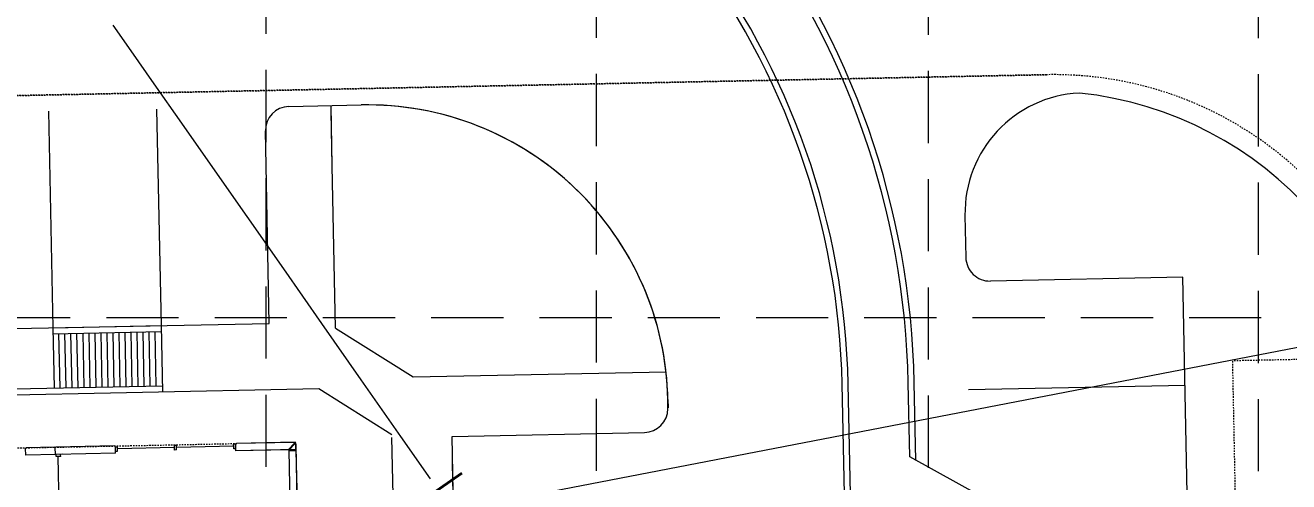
# Model space of a CAD drawing. Extents: x 2140663 to 2528301, y 336313 to 7007653.
# Drawn here: x 2528005.2 to 2528110.2, y 7007308.9 to 7007346.8 of the extents above; entities that cross this region are included whole.
import ezdxf

# ---------------------------------------------------------------- set-up
doc = ezdxf.new("R2010")
doc.units = 0
doc.header["$MEASUREMENT"] = 0
for name, pattern in [('HIDDEN', [0.375, 0.25, -0.125]), ('xdrc002ar$0$HIDDEN2', [0.1875, 0.125, -0.0625]), ('xdrc002ar$0$XR3$0$HIDDEN2', [0.1875, 0.125, -0.0625]), ('xdrc002pt$0$HIDDEN2', [0.1875, 0.125, -0.0625])]:
    doc.linetypes.add(name, pattern=pattern)
for name, color, linetype in [('1 EXISTING CONTOURS', 43, 'Continuous'), ('GRID', 254, 'HIDDEN'), ('SANDBAGS', 250, 'HIDDEN'), ('xdrc002ar$0$BASE1$0$awa', 7, 'Continuous'), ('xdrc002ar$0$xdrc002ar$0$C-PKNG-FACE-N', 1, 'Continuous'), ('xdrc002ar$0$xdrc002ar$0$C-PKNG-STRP-N', 6, 'Continuous'), ('xdrc002ar$0$xdrc002ar$0$l-walk-ej-n', 14, 'Continuous'), ('xdrc002ar$0$xdrc002ar$0$l-walk-n', 2, 'Continuous'), ('xdrc002ar$0$XR3$0$BASE1$0$awa', 4, 'Continuous'), ('xdrc002ar$0$XR3$0$WINDOWS', 2, 'Continuous'), ('xdrc002pt$0$V-ESMT-ACCS-N', 2, 'xdrc002pt$0$HIDDEN2'), ('xdrc002pt$0$V-ESMT-WATR-N', 2, 'xdrc002pt$0$HIDDEN2'), ('xdrc002STM$0$C-STRM-PIPE-N', 5, 'Continuous')]:
    doc.layers.add(name, color=color, linetype=linetype)
doc.styles.add('L200', font='simplex', dxfattribs={"height": 12})

msp = doc.modelspace()

# ---------------------------------------------------------------- linework, layer by layer
at = {"layer": '1 EXISTING CONTOURS', "color": 43, "lineweight": 0, "elevation": 601}
for points in [[(2528014.006088836, 7007344.697446472), (2528012.511100058, 7007346.834002509)], [(2528015.923045503, 7007341.959276496), (2528014.006088836, 7007344.697446472)], [(2528020.797576317, 7007334.997422515), (2528018.205648513, 7007338.699324529)], [(2528038.879473574, 7007309.138059286), (2528036.425833086, 7007312.652779925)]]:
    msp.add_lwpolyline(points, dxfattribs=at)
at = {"layer": '1 EXISTING CONTOURS', "color": 43, "lineweight": 0, "extrusion": (0.8191567587232478, 0.573569703382268, 0), "elevation": 6090040.378603055}
msp.add_lwpolyline([(4290114.203855868, 601), (4290118.183499489, 601)], dxfattribs=at)
at = {"layer": '1 EXISTING CONTOURS', "color": 43, "lineweight": 0, "extrusion": (0.8192208427581535, 0.5734781694106764, 0), "elevation": 6089560.97506984}
msp.add_lwpolyline([(4290785.182015162, 601.0000000000003), (4290790.142850994, 601.0000000000003)], dxfattribs=at)
at = {"layer": '1 EXISTING CONTOURS', "color": 43, "lineweight": 0, "extrusion": (0.8193029066222551, 0.5733609222822256, 0), "elevation": 6088946.845028439}
msp.add_lwpolyline([(4291651.32929809, 601), (4291656.634181335, 601)], dxfattribs=at)
at = {"layer": '1 EXISTING CONTOURS', "color": 43, "lineweight": 0, "extrusion": (0.8194146301425618, 0.5732012420680271, 0), "elevation": 6088110.353658635}
msp.add_lwpolyline([(4292832.337103063, 601.0000000000003), (4292837.888334759, 601.0000000000003)], dxfattribs=at)
at = {"layer": '1 EXISTING CONTOURS', "color": 43, "lineweight": 0, "extrusion": (0.8195578846239684, 0.5729963994220959, 0), "elevation": 6087037.106878854}
msp.add_lwpolyline([(4294348.315833104, 601), (4294354.015714478, 601)], dxfattribs=at)
at = {"layer": '1 EXISTING CONTOURS', "color": 43, "lineweight": 0, "extrusion": (0.8197374862372784, 0.5727394291101217, 0), "elevation": 6085690.473177996}
msp.add_lwpolyline([(4296250.719967257, 601.0000000000007), (4296256.470799823, 601.0000000000007)], dxfattribs=at)
at = {"layer": 'GRID', "color": 253, "linetype": 'HIDDEN', "lineweight": 0, "ltscale": 24}
for p, q in [((2528025.314863435, 7006032.117452909), (2528025.21406728, 7007624.562990395)), ((2528052.75125109, 7006031.787906426), (2528052.67153935, 7007624.562990395)), ((2528080.45980197, 7006032.041801908), (2528080.250281271, 7007625.178615601)), ((2528107.768453324, 7006031.75605775), (2528107.707753342, 7007625.178615601)), ((2527228.947377252, 7007322.530797625), (2528272.331315909, 7007322.530797625))]:
    msp.add_line(p, q, dxfattribs=at)
at = {"layer": 'SANDBAGS', "color": 7, "linetype": 'Continuous', "lineweight": 0}
msp.add_line((2527911.876143212, 7007281.632077943), (2528166.966509608, 7007330.897525273), dxfattribs=at)
at = {"layer": 'xdrc002ar$0$BASE1$0$awa', "color": 7, "lineweight": 0}
for p, q in [((2528005.22858279, 7007311.647586525), (2528005.289801322, 7007311.71134219)), ((2528005.23957704, 7007311.106031662), (2528005.22858279, 7007311.647586525)), ((2528007.633076909, 7007311.758904471), (2528005.289792331, 7007311.711332827)), ((2528007.696823213, 7007311.697694931), (2528007.633067545, 7007311.758913462)), ((2528007.707817463, 7007311.156140068), (2528007.696823213, 7007311.697694931)), ((2528022.693763289, 7007312.000216472), (2528022.754981821, 7007312.06397214)), ((2528022.704757538, 7007311.458661609), (2528022.693763289, 7007312.000216472)), ((2528027.639296626, 7007311.558839125), (2528022.704757538, 7007311.458661609)), ((2528027.626969539, 7007312.162879679), (2528022.75498182, 7007312.063972138)), ((2528027.100568644, 7007311.504278513), (2528027.100568644, 7007311.504278513)), ((2528027.100951959, 7007311.485397194), (2528027.640565193, 7007311.496352025)), ((2528027.100951959, 7007311.485397194), (2528027.188906175, 7007307.152947404)), ((2528027.690789477, 7007312.101662417), (2528027.627033809, 7007312.16288095)), ((2528027.70057094, 7007311.622652885), (2528027.639296626, 7007311.558839125)), ((2528027.706301906, 7007311.433231283), (2528027.640565193, 7007311.496352025)), ((2528027.70057094, 7007311.622652885), (2528027.690789477, 7007312.101662417)), ((2528027.706301906, 7007311.433231283), (2528027.79167957, 7007307.22769732)), ((2528007.707817463, 7007311.156140068), (2528005.23957704, 7007311.106031662))]:
    msp.add_line(p, q, dxfattribs=at)
at = {"layer": 'xdrc002ar$0$BASE1$0$awa', "color": 7, "linetype": 'xdrc002ar$0$HIDDEN2', "lineweight": 0}
msp.add_line((2528007.635048305, 7007311.757011528), (2528022.756933422, 7007312.06399651), dxfattribs=at)
at = {"layer": 'xdrc002ar$0$xdrc002ar$0$C-PKNG-FACE-N', "color": 7, "lineweight": 0}
for p, q in [((2528027.122594551, 7007340.087946432), (2528033.11992937, 7007340.209709512)), ((2528030.720824295, 7007335.160782414), (2528030.619320888, 7007340.158939995)), ((2528030.723352429, 7007335.16004126), (2528030.632008725, 7007339.659096079)), ((2528025.488389448, 7007322.051129447), (2528025.163611826, 7007338.04776931)), ((2528030.997383536, 7007321.662876772), (2528030.723352429, 7007335.16004126)), ((2528083.31689662, 7007331.009250525), (2528083.38757681, 7007327.527959041)), ((2528101.424370766, 7007325.89374627), (2528085.427761278, 7007325.56896927)), ((2528101.424370766, 7007325.89374627), (2528085.427761278, 7007325.568969267)), ((2528101.789746895, 7007307.897462179), (2528101.424370767, 7007325.89374627)), ((2527998.494060491, 7007321.503067227), (2528025.488389448, 7007322.051129447)), ((2528007.492172106, 7007321.685774468), (2528016.490314152, 7007321.86846253)), ((2528007.502321442, 7007321.185877686), (2528016.500463488, 7007321.36856575)), ((2528030.997383536, 7007321.662876772), (2528037.453355774, 7007317.593505696)), ((2528037.453355775, 7007317.593505697), (2528058.469499114, 7007318.020193617)), ((2528029.599717417, 7007316.633489715), (2528035.676776317, 7007312.802957802)), ((2528058.622233408, 7007315.722427248), (2528058.636434591, 7007315.022960239)), ((2528037.743806111, 7007210.993100021), (2528035.681777972, 7007312.556507182)), ((2528040.680747776, 7007312.658000591), (2528056.666643581, 7007312.982560076)), ((2528042.42643404, 7007226.675737983), (2528040.680747774, 7007312.658000591)), ((2528041.274071597, 7007283.433108749), (2528040.726009377, 7007310.427437844))]:
    msp.add_line(p, q, dxfattribs=at)
at = {"layer": 'xdrc002ar$0$xdrc002ar$0$C-PKNG-FACE-N', "color": 7, "linetype": 'Continuous', "lineweight": 0}
for p, q in [((2527940.608915057, 7007315.32682978), (2528016.592107343, 7007316.86950623)), ((2528013.604180196, 7007316.308734491), (2528029.599717417, 7007316.633489715)), ((2527961.613798224, 7007315.253186205), (2528013.604180086, 7007316.308739908))]:
    msp.add_line(p, q, dxfattribs=at)
at = {"layer": 'xdrc002ar$0$xdrc002ar$0$C-PKNG-FACE-N', "color": 7, "lineweight": 0}
for centre, radius, start, end in [((2528093.314832226, 7007331.21223726), 9.999996000000001, 92.8172921385419, 181.1631084898884), ((2528089.687608345, 7007311.304023849), 30.06012066181445, 358.6163825511441, 84.01231600137503), ((2528027.163191752, 7007338.08836651), 1.999992, 91.16310870003836, 181.1631082732395), ((2528033.62739439, 7007315.214960488), 24.99999, 1.163108489888423, 91.16310880998755), ((2528033.62739439, 7007315.214960488), 24.9999, 359.4200217644945, 91.16310870003836), ((2528085.387163931, 7007327.568556389), 1.9999992, 181.163108655291, 271.1631086831875), ((2528056.626046217, 7007314.982147997), 2, 271.1631086867009, 359.4200217655803)]:
    msp.add_arc(centre, radius, start, end, dxfattribs=at)
at = {"layer": 'xdrc002ar$0$xdrc002ar$0$C-PKNG-STRP-N', "color": 7, "lineweight": 0}
for p, q in [((2528007.126753558, 7007339.679803761), (2528007.49221417, 7007321.683586197)), ((2528016.12486234, 7007339.862534063), (2528016.490322952, 7007321.866316499)), ((2528101.60705883, 7007316.895604225), (2528083.610874719, 7007316.530230127)), ((2528101.607060857, 7007316.895504247), (2528083.610876748, 7007316.530130151))]:
    msp.add_line(p, q, dxfattribs=at)
at = {"layer": 'xdrc002ar$0$xdrc002ar$0$C-PKNG-STRP-N', "color": 7, "linetype": 'Continuous', "lineweight": 0}
msp.add_line((2528007.492172106, 7007321.685774477), (2528007.593665474, 7007316.686806664), dxfattribs=at)
at = {"layer": 'xdrc002ar$0$xdrc002ar$0$l-walk-ej-n', "color": 7, "linetype": 'Continuous', "lineweight": 0}
msp.add_line((2528016.490614083, 7007321.868468642), (2528016.602256791, 7007316.369604033), dxfattribs=at)
at = {"layer": 'xdrc002ar$0$xdrc002ar$0$l-walk-n', "color": 7, "lineweight": 0}
for p, q in [((2528008.093662233, 7007316.696958032), (2528008.002318203, 7007321.196029054)), ((2528008.593559012, 7007316.707107368), (2528008.502214983, 7007321.206178389)), ((2528009.093455792, 7007316.717256705), (2528009.002111762, 7007321.216327728)), ((2528009.593352572, 7007316.727406042), (2528009.502008542, 7007321.226477065)), ((2528010.093249352, 7007316.737555378), (2528010.001905322, 7007321.236626401)), ((2528010.593146132, 7007316.747704715), (2528010.501802102, 7007321.246775738)), ((2528011.093042912, 7007316.757854051), (2528011.001698882, 7007321.256925074)), ((2528011.592939692, 7007316.76800339), (2528011.501595662, 7007321.267074413)), ((2528012.092836472, 7007316.778152725), (2528012.001492442, 7007321.277223749)), ((2528012.592733251, 7007316.788302063), (2528012.501389221, 7007321.287373086)), ((2528013.092630032, 7007316.798451398), (2528013.001286002, 7007321.297522423)), ((2528013.592526811, 7007316.808600736), (2528013.501182782, 7007321.307671758)), ((2528014.092423592, 7007316.818750073), (2528014.001079562, 7007321.317821097)), ((2528014.592320371, 7007316.828899409), (2528014.500976342, 7007321.327970433)), ((2528015.092217152, 7007316.839048747), (2528015.000873121, 7007321.33811977)), ((2528015.592113931, 7007316.849198082), (2528015.500769902, 7007321.348269105)), ((2528016.092010711, 7007316.85934742), (2528016.000666681, 7007321.358418442))]:
    msp.add_line(p, q, dxfattribs=at)
at = {"layer": 'xdrc002ar$0$XR3$0$BASE1$0$awa', "color": 7, "linetype": 'xdrc002ar$0$XR3$0$HIDDEN2', "lineweight": 0}
msp.add_line((2527992.634266255, 7007311.452331359), (2528007.756117058, 7007311.759310573), dxfattribs=at)
at = {"layer": 'xdrc002ar$0$XR3$0$BASE1$0$awa', "color": 7, "lineweight": 0}
for p, q in [((2528007.694916524, 7007311.695573686), (2528007.756135074, 7007311.759329335)), ((2528007.70464207, 7007311.216505919), (2528007.694916524, 7007311.695573686)), ((2528012.630138222, 7007311.858267207), (2528007.756126083, 7007311.75931997)), ((2528012.693884508, 7007311.797057647), (2528012.630128858, 7007311.858276197)), ((2528012.704878604, 7007311.25550278), (2528012.693884508, 7007311.797057647)), ((2528022.691820318, 7007312.000034749), (2528022.753038868, 7007312.063790398)), ((2528022.702814414, 7007311.458479883), (2528022.691820318, 7007312.000034749)), ((2528027.054134644, 7007311.54681596), (2528022.702814414, 7007311.458479882)), ((2528027.520939764, 7007312.160583472), (2528022.753038867, 7007312.063790398)), ((2528027.054134644, 7007311.54681596), (2528027.054134644, 7007311.54681596)), ((2528027.054198914, 7007311.54681723), (2528027.584759684, 7007312.099366191)), ((2528027.09862568, 7007311.504095542), (2528027.186961945, 7007307.152765987)), ((2528027.09862568, 7007311.504095542), (2528027.09862568, 7007311.504095542)), ((2528027.098689812, 7007311.504096669), (2528027.629250582, 7007312.056645632)), ((2528027.584695414, 7007312.099364921), (2528027.520939764, 7007312.160583472)), ((2528027.584759684, 7007312.099366191), (2528027.521004035, 7007312.160584741)), ((2528027.690788498, 7007312.101509533), (2528027.627032849, 7007312.162728084)), ((2528027.62918645, 7007312.056644504), (2528027.692942099, 7007311.995425953)), ((2528027.629250582, 7007312.056645631), (2528027.693006232, 7007311.99542708)), ((2528027.692942099, 7007311.995425953), (2528027.789735361, 7007307.22751573)), ((2528007.768397719, 7007311.155287368), (2528007.70464207, 7007311.21650592)), ((2528012.704878604, 7007311.25550278), (2528007.768397719, 7007311.155287368)), ((2528008.309952585, 7007311.166281464), (2528007.768397719, 7007311.155287368))]:
    msp.add_line(p, q, dxfattribs=at)
at = {"layer": 'xdrc002ar$0$XR3$0$WINDOWS', "color": 7, "linetype": 'Continuous', "lineweight": 0}
for p, q in [((2528012.693884508, 7007311.797057647), (2528012.860516774, 7007311.800440446)), ((2528012.701495805, 7007311.422135047), (2528012.868128072, 7007311.425517846)), ((2528012.868128072, 7007311.425517846), (2528012.860516774, 7007311.800440446)), ((2528017.612919204, 7007311.730217944), (2528012.863899601, 7007311.63380818)), ((2528017.776168672, 7007311.90023301), (2528017.609536406, 7007311.896850211)), ((2528017.617147703, 7007311.52192761), (2528017.609536406, 7007311.896850211)), ((2528017.783779969, 7007311.52531041), (2528017.617147703, 7007311.52192761)), ((2528017.783779969, 7007311.52531041), (2528017.776168672, 7007311.90023301)), ((2528022.528580242, 7007311.830010694), (2528017.779551471, 7007311.733600743)), ((2528022.691820318, 7007312.000034749), (2528022.525188051, 7007311.99665195)), ((2528022.532799348, 7007311.621729351), (2528022.525188051, 7007311.99665195)), ((2528022.699431615, 7007311.62511215), (2528022.532799348, 7007311.621729351)), ((2528007.771780517, 7007310.988655102), (2528007.768397719, 7007311.155287368)), ((2528008.146703117, 7007310.9962664), (2528007.771780517, 7007310.988655102)), ((2528008.024244365, 7007306.764085811), (2528007.938412784, 7007310.992037901)), ((2528008.146703117, 7007310.9962664), (2528008.143320319, 7007311.162898666))]:
    msp.add_line(p, q, dxfattribs=at)
at = {"layer": 'xdrc002pt$0$V-ESMT-ACCS-N', "color": 7, "lineweight": 0}
for p, q in [((2528090.084943217, 7007342.725092524), (2527970.101540764, 7007340.289085705)), ((2527970.101540764, 7007340.289085705), (2528090.084943217, 7007342.725092524)), ((2528090.084592096, 7007342.724253708), (2528090.084610028, 7007342.724254072)), ((2528090.084943216, 7007342.725092524), (2528090.084943216, 7007342.725092524))]:
    msp.add_line(p, q, dxfattribs=at)
for radius in [29.99999999983095, 29.99999999981205]:
    msp.add_arc((2528090.69390367, 7007312.731273708), radius, 1.163108680693335, 91.16310867891504, dxfattribs=at)
at = {"layer": 'xdrc002pt$0$V-ESMT-WATR-N', "color": 7, "lineweight": 0}
for p in [(2528119.981948359, 7007319.228229787), (2528105.875508576, 7007303.938737409)]:
    msp.add_line(p, (2528105.571028348, 7007318.935646815), dxfattribs=at)
at = {"layer": 'xdrc002STM$0$C-STRM-PIPE-N', "color": 5, "lineweight": 0}
for p, q in [((2528076.368440306, 7007156.209373553), (2528073.104163761, 7007316.988482729)), ((2528076.86247756, 7007156.508138549), (2528073.604060741, 7007316.99863207)), ((2528078.728022067, 7007310.943776445), (2528078.603030544, 7007317.100125479)), ((2528079.233778772, 7007310.665310129), (2528079.102927524, 7007317.11027482)), ((2528163.694845044, 7007264.161602568), (2528078.728022067, 7007310.943776445))]:
    msp.add_line(p, q, dxfattribs=at)
for radius in [67.49999999998434, 68.0000000000781, 61.9999999999219, 62.50000000001566]:
    msp.add_arc((2528011.116938208, 7007315.729964457), radius, 1.163108679727469, 37.49727631596019, dxfattribs=at)

# ---------------------------------------------------------------- texts
at = {"layer": '1 EXISTING CONTOURS', "color": 43, "lineweight": 0, "insert": (2528043.546835748, 7007298.250801473, 601), "char_height": 4.8, "width": 16.8, "attachment_point": 1, "rotation": 124.89085571374456, "style": 'L200'}
msp.add_mtext('\\Ftxt.shx;\\W1.0000000000;\\T1.0000000000;\\o\\l601', dxfattribs=at)

doc.saveas('drawing.dxf')
